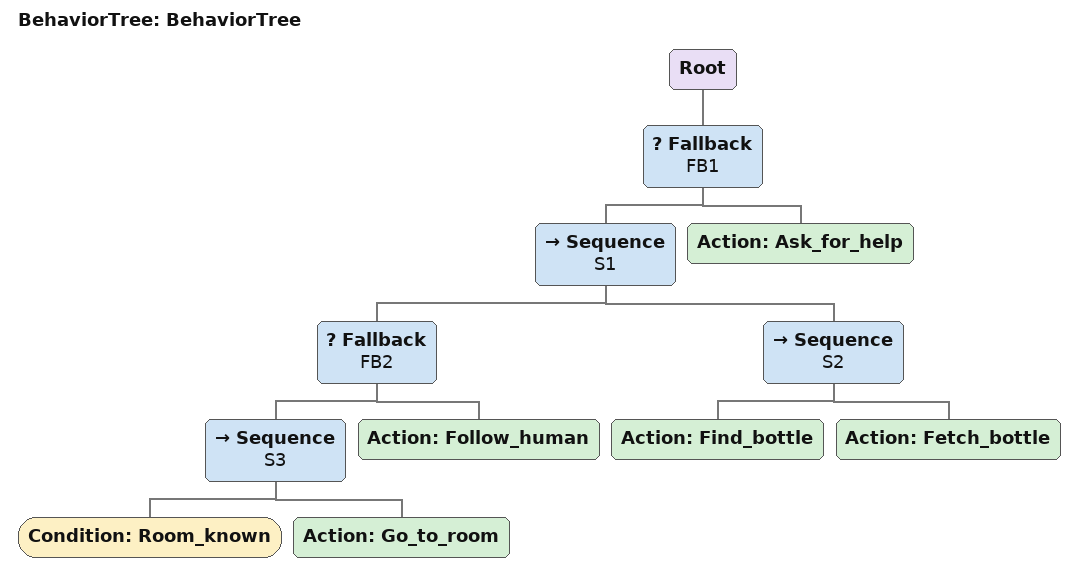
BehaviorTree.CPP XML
<root main_tree_to_execute="BehaviorTree">
    <BehaviorTree ID="BehaviorTree">
        <Root>
            <Fallback name="FB1">
                <Sequence name="S1">
                    <Fallback name="FB2">
                        <Sequence name="S3">
                            <Condition ID="Room_known"/>
                            <Action ID="Go_to_room"/>
                        </Sequence>
                        <Action ID="Follow_human"/>
                    </Fallback>
                    <Sequence name="S2">
                        <Action ID="Find_bottle"/>
                        <Action ID="Fetch_bottle"/>
                    </Sequence>
                </Sequence>
                <Action ID="Ask_for_help"/>
            </Fallback>
        </Root>
    </BehaviorTree>
</root>
